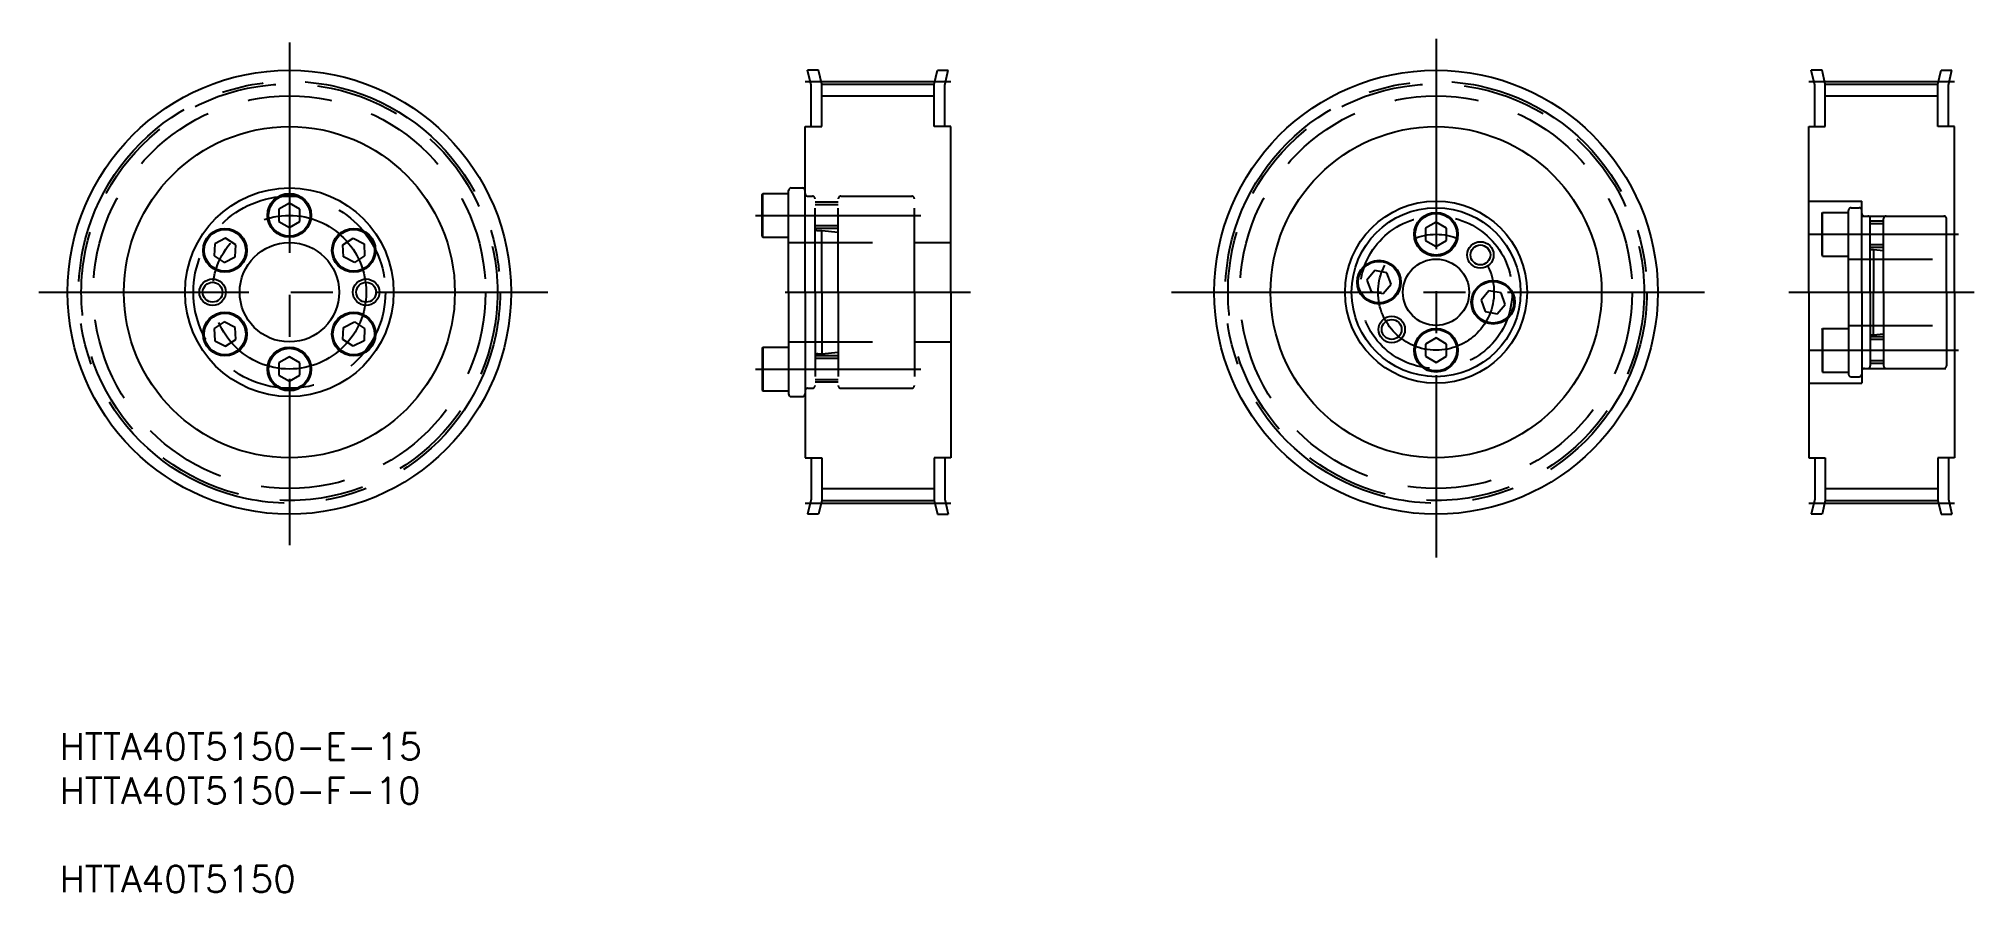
# Model space of a CAD drawing. Extents: x 12 to 304, y 12 to 140.
import ezdxf

# ---------------------------------------------------------------- set-up
doc = ezdxf.new("R2010")
doc.units = 0
doc.header["$PDMODE"] = 1
doc.linetypes.add('CENTER', pattern=[50.8, 31.75, -6.35, 6.35, -6.35])
doc.linetypes.add('DASHED', pattern=[19.05, 12.7, -6.35])
doc.layers.get('0').update_dxf_attribs({"linetype": 'CONTINUOUS'})
doc.layers.add('CENTER', color=1, linetype='CENTER')
doc.styles.add('MISUMI', font='txt.shx')

# ---------------------------------------------------------------- blocks, each defined once
blk = doc.blocks.new('*U5')
at = {"color": 7, "linetype": 'CONTINUOUS', "style": 'MISUMI'}
for s, p in [('HTTA40T5150-E-15', (15.05, 31.56)), ('HTTA40T5150-F-10', (15.05, 24.9)), ('HTTA40T5150', (15.05, 11.56))]:
    blk.add_text(s, height=4, dxfattribs=at).set_placement(p)

msp = doc.modelspace()

# ---------------------------------------------------------------- linework, layer by layer
at = {"color": 7, "linetype": 'CONTINUOUS'}
for p, q in [((128.54, 133.38), (128.01, 135.64)), ((129.65, 135.64), (128.01, 135.64)), ((130.14, 133.57), (129.65, 135.64)), ((147.14, 133.57), (147.63, 135.64)), ((147.63, 135.64), (149.27, 135.64)), ((148.74, 133.38), (149.27, 135.64)), ((280.15, 133.38), (279.62, 135.64)), ((281.27, 135.64), (279.62, 135.64)), ((281.75, 133.57), (281.27, 135.64)), ((298.75, 133.57), (299.24, 135.64)), ((299.24, 135.64), (300.88, 135.64)), ((300.35, 133.38), (300.88, 135.64)), ((128.54, 127.14), (128.54, 133.38)), ((130.14, 127.14), (130.14, 133.57)), ((130.14, 133.57), (147.14, 133.57)), ((147.14, 127.14), (147.14, 133.57)), ((148.74, 127.14), (148.74, 133.38)), ((280.15, 127.14), (280.15, 133.38)), ((281.75, 127.14), (281.75, 133.57)), ((281.75, 133.57), (298.75, 133.57)), ((298.75, 127.14), (298.75, 133.57)), ((300.35, 127.14), (300.35, 133.38)), ((127.64, 102.14), (127.64, 127.14)), ((127.64, 127.14), (130.14, 127.14)), ((149.64, 127.14), (147.14, 127.14)), ((149.64, 102.14), (149.64, 127.14)), ((279.25, 102.14), (279.25, 127.14)), ((279.25, 127.14), (281.75, 127.14)), ((301.25, 127.14), (298.75, 127.14)), ((301.25, 102.14), (301.25, 127.14)), ((121.14, 116.88), (121.23, 117.04)), ((121.23, 110.44), (121.23, 117.04)), ((121.23, 117.04), (125.14, 117.04)), ((125.14, 102.14), (125.14, 117.49)), ((125.14, 110.44), (125.14, 117.04)), ((125.54, 117.89), (127.24, 117.89)), ((127.64, 102.14), (127.64, 117.49)), ((49.73, 115.59), (48.13, 114.67)), ((48.13, 114.67), (48.13, 112.82)), ((51.33, 114.67), (49.73, 115.59)), ((50.53, 115.13), (50.53, 115.13)), ((50.93, 114.9), (50.93, 114.9)), ((51.33, 112.82), (51.33, 114.67)), ((121.14, 110.61), (121.14, 116.88)), ((125.14, 111.74), (125.14, 115.74)), ((48.13, 112.82), (49.73, 111.9)), ((49.73, 111.9), (51.33, 112.82)), ((222.95, 112.74), (221.35, 111.82)), ((221.35, 111.82), (221.35, 109.97)), ((224.55, 111.82), (222.95, 112.74)), ((224.55, 109.97), (224.55, 111.82)), ((38.45, 109.47), (38.35, 107.62)), ((40.1, 110.31), (38.45, 109.47)), ((41.65, 109.3), (40.1, 110.31)), ((41.55, 107.46), (41.65, 109.3)), ((57.81, 109.3), (59.36, 110.31)), ((57.91, 107.46), (57.81, 109.3)), ((59.36, 110.31), (61.01, 109.47)), ((61.01, 109.47), (61.1, 107.62)), ((121.14, 110.61), (121.23, 110.44)), ((121.23, 110.44), (125.14, 110.44)), ((221.35, 109.97), (222.95, 109.05)), ((222.95, 109.05), (224.55, 109.97)), ((38.35, 107.62), (39.9, 106.62)), ((39.9, 106.62), (41.55, 107.46)), ((59.55, 106.62), (57.91, 107.46)), ((61.1, 107.62), (59.55, 106.62)), ((213.7, 105.4), (212.51, 103.98)), ((215.52, 105.08), (213.7, 105.4)), ((212.51, 103.98), (213.15, 102.25)), ((214.97, 101.93), (216.15, 103.34)), ((216.15, 103.34), (215.52, 105.08)), ((230.94, 102.36), (229.75, 100.95)), ((232.76, 102.04), (230.94, 102.36)), ((125.14, 102.14), (125.14, 86.79)), ((127.64, 102.14), (127.64, 77.14)), ((149.64, 102.14), (149.64, 77.14)), ((213.15, 102.25), (214.97, 101.93)), ((229.75, 100.95), (230.38, 99.21)), ((232.2, 98.89), (233.39, 100.3)), ((233.39, 100.3), (232.76, 102.04)), ((279.25, 102.14), (279.25, 77.14)), ((301.25, 102.14), (301.25, 77.14)), ((39.9, 97.67), (38.35, 96.67)), ((38.35, 96.67), (38.45, 94.82)), ((41.55, 96.83), (39.9, 97.67)), ((41.65, 94.99), (41.55, 96.83)), ((57.81, 94.99), (57.91, 96.83)), ((57.91, 96.83), (59.55, 97.67)), ((59.55, 97.67), (61.1, 96.67)), ((61.1, 96.67), (61.01, 94.82)), ((230.38, 99.21), (232.2, 98.89)), ((38.45, 94.82), (40.1, 93.98)), ((40.1, 93.98), (41.65, 94.99)), ((59.36, 93.98), (57.81, 94.99)), ((61.01, 94.82), (59.36, 93.98)), ((121.14, 93.68), (121.23, 93.84)), ((121.14, 93.68), (121.14, 87.41)), ((121.23, 93.84), (125.14, 93.84)), ((121.23, 93.84), (121.23, 87.24)), ((125.14, 93.84), (125.14, 87.24)), ((222.95, 95.24), (221.35, 94.32)), ((221.35, 94.32), (221.35, 92.47)), ((224.55, 94.32), (222.95, 95.24)), ((224.55, 92.47), (224.55, 94.32)), ((49.73, 92.39), (48.13, 91.47)), ((48.13, 91.47), (48.13, 89.62)), ((51.33, 91.47), (49.73, 92.39)), ((51.33, 89.62), (51.33, 91.47)), ((125.14, 92.54), (125.14, 88.54)), ((221.35, 92.47), (222.95, 91.55)), ((222.95, 91.55), (224.55, 92.47)), ((48.13, 89.62), (49.73, 88.7)), ((49.73, 88.7), (51.33, 89.62)), ((121.14, 87.41), (121.23, 87.24)), ((121.23, 87.24), (125.14, 87.24)), ((125.54, 86.39), (127.24, 86.39)), ((127.64, 77.14), (130.14, 77.14)), ((128.54, 77.14), (128.54, 70.9)), ((130.14, 77.14), (130.14, 70.72)), ((147.14, 77.14), (147.14, 70.72)), ((149.64, 77.14), (147.14, 77.14)), ((148.74, 77.14), (148.74, 70.9)), ((279.25, 77.14), (281.75, 77.14)), ((280.15, 77.14), (280.15, 70.9)), ((281.75, 77.14), (281.75, 70.72)), ((298.75, 77.14), (298.75, 70.72)), ((301.25, 77.14), (298.75, 77.14)), ((300.35, 77.14), (300.35, 70.9)), ((128.54, 70.9), (128.01, 68.64)), ((130.14, 70.72), (129.65, 68.64)), ((130.14, 70.72), (147.14, 70.72)), ((147.14, 70.72), (147.63, 68.64)), ((148.74, 70.9), (149.27, 68.64)), ((280.15, 70.9), (279.62, 68.64)), ((281.75, 70.72), (281.27, 68.64)), ((281.75, 70.72), (298.75, 70.72)), ((298.75, 70.72), (299.24, 68.64)), ((300.35, 70.9), (300.88, 68.64)), ((129.65, 68.64), (128.01, 68.64)), ((147.63, 68.64), (149.27, 68.64)), ((281.27, 68.64), (279.62, 68.64)), ((299.24, 68.64), (300.88, 68.64))]:
    msp.add_line(p, q, dxfattribs=at)
at = {"color": 3, "linetype": 'CONTINUOUS'}
for p, q in [((130.14, 131.77), (147.14, 131.77)), ((281.75, 131.77), (298.75, 131.77)), ((130.14, 72.52), (147.14, 72.52)), ((281.75, 72.52), (298.75, 72.52))]:
    msp.add_line(p, q, dxfattribs=at)
at = {"color": 3, "linetype": 'DASHED'}
for p, q in [((128.05, 116.64), (128.74, 116.64)), ((129.14, 102.14), (129.14, 116.24)), ((132.64, 115.74), (129.14, 115.74)), ((132.64, 115.34), (129.14, 115.34)), ((132.64, 102.14), (132.64, 116.24)), ((133.04, 116.64), (143.74, 116.64)), ((144.14, 102.14), (144.14, 116.24)), ((279.25, 115.89), (287.25, 115.89)), ((281.25, 114.03), (281.35, 114.19)), ((281.25, 107.76), (281.25, 114.03)), ((281.35, 107.59), (281.35, 114.19)), ((281.35, 114.19), (285.25, 114.19)), ((285.25, 102.14), (285.25, 114.49)), ((285.25, 107.59), (285.25, 114.19)), ((285.65, 114.89), (286.85, 114.89)), ((287.25, 113.64), (287.25, 115.89)), ((287.25, 102.14), (287.25, 114.49)), ((132.64, 112.14), (129.14, 112.14)), ((132.64, 111.74), (129.15, 111.74)), ((129.55, 111.44), (130.14, 111.44)), ((130.14, 111.44), (132.64, 111.19)), ((130.14, 102.14), (130.14, 111.44)), ((285.25, 108.89), (285.25, 112.89)), ((287.25, 113.64), (301.25, 113.64)), ((287.66, 113.64), (288.15, 113.64)), ((288.55, 102.14), (288.55, 113.24)), ((290.55, 112.89), (288.55, 112.89)), ((290.55, 112.49), (288.55, 112.49)), ((290.55, 102.14), (290.55, 113.24)), ((290.95, 113.64), (299.65, 113.64)), ((300.05, 102.14), (300.05, 113.24)), ((125.14, 109.64), (149.64, 109.64)), ((285.25, 108.32), (285.25, 108.32)), ((290.55, 109.29), (288.55, 109.29)), ((290.55, 108.89), (288.55, 108.89)), ((288.55, 108.59), (289.05, 108.59)), ((289.05, 108.59), (289.05, 102.14)), ((289.05, 108.59), (290.55, 108.44)), ((281.25, 107.76), (281.35, 107.59)), ((281.35, 107.59), (285.25, 107.59)), ((285.25, 107.14), (300.05, 107.14)), ((285.25, 105.23), (285.25, 105.23)), ((127.64, 102.14), (127.64, 86.79)), ((129.14, 102.14), (129.14, 88.04)), ((130.14, 102.14), (130.14, 92.84)), ((132.64, 102.14), (132.64, 88.04)), ((144.14, 102.14), (144.14, 88.04)), ((285.25, 102.14), (285.25, 89.79)), ((287.25, 102.14), (287.25, 89.79)), ((288.55, 102.14), (288.55, 91.04)), ((289.05, 95.69), (289.05, 102.14)), ((290.55, 102.14), (290.55, 91.04)), ((300.05, 102.14), (300.05, 91.04)), ((281.25, 96.53), (281.35, 96.69)), ((281.25, 96.53), (281.25, 90.26)), ((281.35, 96.69), (285.25, 96.69)), ((281.35, 96.69), (281.35, 90.09)), ((285.25, 97.14), (300.05, 97.14)), ((285.25, 96.69), (285.25, 90.09)), ((125.14, 94.64), (149.64, 94.64)), ((285.25, 95.39), (285.25, 91.39)), ((288.55, 95.69), (289.05, 95.69)), ((290.55, 95.39), (288.55, 95.39)), ((290.55, 94.99), (288.55, 94.99)), ((289.05, 95.69), (290.55, 95.84)), ((132.64, 92.14), (129.14, 92.14)), ((132.64, 92.54), (129.15, 92.54)), ((129.55, 92.84), (130.14, 92.84)), ((130.14, 92.84), (132.64, 93.09)), ((287.25, 90.64), (287.25, 88.39)), ((287.25, 90.64), (301.25, 90.64)), ((287.66, 90.64), (288.15, 90.64)), ((290.55, 91.79), (288.55, 91.79)), ((290.55, 91.39), (288.55, 91.39)), ((290.95, 90.64), (299.65, 90.64)), ((132.64, 88.94), (129.14, 88.94)), ((132.64, 88.54), (129.14, 88.54)), ((279.25, 88.39), (287.25, 88.39)), ((281.25, 90.26), (281.35, 90.09)), ((281.35, 90.09), (285.25, 90.09)), ((285.65, 89.39), (286.85, 89.39)), ((128.05, 87.64), (128.74, 87.64)), ((133.04, 87.64), (143.74, 87.64))]:
    msp.add_line(p, q, dxfattribs=at)
at = {"color": 7, "linetype": 'CONTINUOUS'}
for centre, radius in [((49.73, 102.14), 33.5), ((222.95, 102.14), 33.5), ((49.73, 102.14), 25), ((222.95, 102.14), 25), ((49.73, 102.14), 15.75), ((49.73, 113.74), 3.3), ((49.73, 113.74), 3.14), ((222.95, 102.14), 13.75), ((222.95, 102.14), 12.75), ((222.95, 110.89), 3.3), ((222.95, 110.89), 3.14), ((40, 108.46), 3.3), ((40, 108.46), 3.14), ((59.46, 108.46), 3.3), ((59.46, 108.46), 3.14), ((49.73, 102.14), 7.5), ((229.65, 107.77), 1.5), ((222.95, 102.14), 5), ((38.13, 102.14), 1.5), ((61.33, 102.14), 1.5), ((231.57, 100.63), 3.3), ((231.57, 100.63), 3.14), ((40, 95.83), 3.3), ((40, 95.83), 3.14), ((59.46, 95.83), 3.3), ((59.46, 95.83), 3.14), ((216.25, 96.52), 1.5), ((222.95, 93.39), 3.3), ((222.95, 93.39), 3.14), ((49.73, 90.54), 3.3), ((49.73, 90.54), 3.14)]:
    msp.add_circle(centre, radius, dxfattribs=at)
at = {"color": 3, "linetype": 'DASHED'}
for centre, radius in [((49.73, 102.14), 31.43), ((49.73, 102.14), 29.63), ((222.95, 102.14), 31.43), ((222.95, 102.14), 29.63), ((49.73, 102.14), 14.5), ((222.95, 102.14), 11.5)]:
    msp.add_circle(centre, radius, dxfattribs=at)
at = {"color": 3}
for centre in [(229.65, 107.77), (38.13, 102.14), (61.33, 102.14), (216.25, 96.52)]:
    msp.add_circle(centre, 2, dxfattribs=at)
at = {"color": 7}
for radius in [3.3, 3.14]:
    msp.add_circle((214.33, 103.66), radius, dxfattribs=at)
at = {"color": 7, "linetype": 'CONTINUOUS'}
for centre, start, end in [((125.54, 117.49), 90, 180), ((127.24, 117.49), 0, 90), ((125.54, 86.79), 180, 270), ((127.24, 86.79), 270, 0)]:
    msp.add_arc(centre, 0.4, start, end, dxfattribs=at)
at = {"color": 3, "linetype": 'DASHED'}
for centre, radius, start, end in [((128.05, 117.05), 0.41, 180, 270), ((128.74, 116.24), 0.4, 0, 90), ((133.04, 116.24), 0.4, 90, 180), ((143.74, 116.24), 0.4, 0, 90), ((285.65, 114.49), 0.4, 90, 180), ((286.85, 114.49), 0.4, 0, 90), ((287.66, 114.05), 0.41, 180, 270), ((129.55, 111.85), 0.41, 180, 270), ((288.15, 113.24), 0.4, 0, 90), ((290.95, 113.24), 0.4, 90, 180), ((299.65, 113.24), 0.4, 0, 90), ((129.55, 92.43), 0.41, 90, 180), ((287.66, 90.23), 0.41, 90, 180), ((288.15, 91.04), 0.4, 270, 0), ((290.95, 91.04), 0.4, 180, 270), ((299.65, 91.04), 0.4, 270, 0), ((128.74, 88.04), 0.4, 270, 0), ((133.04, 88.04), 0.4, 180, 270), ((143.74, 88.04), 0.4, 270, 0), ((285.65, 89.79), 0.4, 180, 270), ((286.85, 89.79), 0.4, 270, 0), ((128.05, 87.23), 0.41, 90, 180)]:
    msp.add_arc(centre, radius, start, end, dxfattribs=at)
at = {"color": 7, "linetype": 'CONTINUOUS'}
for p in [(199.34, 126.85), (197.34, 124.35), (200.64, 121.65), (201.14, 121.65), (200.64, 113.05), (201.14, 113.05), (197.34, 110.35), (197.34, 106.6), (199.34, 107.85)]:
    msp.add_point(p, dxfattribs=at)
at = {"layer": 'CENTER', "color": 1, "linetype": 'CENTER'}
for p, q in [((222.95, 140.41), (222.95, 62.1)), ((49.73, 139.85), (49.73, 63.95)), ((127.64, 133.97), (149.64, 133.97)), ((279.25, 133.97), (301.25, 133.97)), ((120.14, 113.74), (145.14, 113.74)), ((279.25, 110.89), (301.85, 110.89)), ((11.87, 102.14), (88.75, 102.14)), ((124.64, 102.14), (152.64, 102.14)), ((182.96, 102.14), (263.51, 102.14)), ((276.25, 102.14), (304.25, 102.14)), ((279.25, 93.39), (301.85, 93.39)), ((120.14, 90.54), (145.14, 90.54)), ((127.64, 70.31), (149.64, 70.31)), ((279.25, 70.31), (301.25, 70.31))]:
    msp.add_line(p, q, dxfattribs=at)
for centre, radius in [((49.73, 102.14), 31.83), ((222.95, 102.14), 31.83), ((49.73, 102.14), 11.6), ((222.95, 102.14), 8.75)]:
    msp.add_circle(centre, radius, dxfattribs=at)

# ---------------------------------------------------------------- block references
at = {"color": 7, "linetype": 'CONTINUOUS'}
msp.add_blockref('*U5', (0, 0), dxfattribs=at)

doc.saveas('drawing.dxf')
